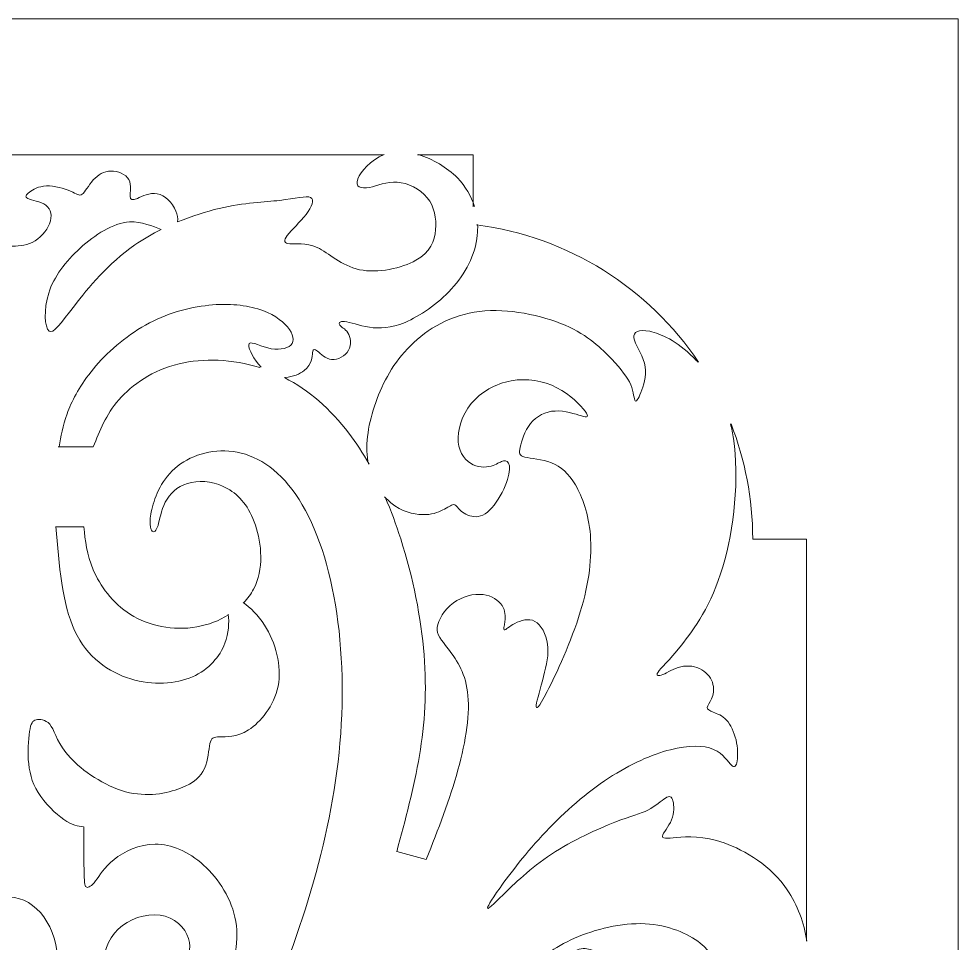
# Model space of a CAD drawing. Header units: centimetres. Extents: x -9.9 to 31.1, y -6.7 to 14.3.
# Drawn here: x 23.49 to 26.754, y 2.133 to 5.345 of the extents above; entities that cross this region are included whole.
import ezdxf

# ---------------------------------------------------------------- set-up
doc = ezdxf.new("R2010")
doc.units = ezdxf.units.CM
doc.header["$MEASUREMENT"] = 0
doc.layers.add('Layer 1', color=7, linetype='Continuous')

msp = doc.modelspace()

# ---------------------------------------------------------------- linework, layer by layer
at = {"layer": 'Layer 1', "lineweight": 9}
msp.add_lwpolyline([(20.163, -5.294), (26.754, -5.294), (26.754, 5.345), (20.163, 5.345), (20.163, -5.294)], close=True, dxfattribs=at)
for points in [[(23.458, 4.872), (23.458, 4.872), (24.756, 4.872), (24.756, 4.872)], [(24.875, 4.872), (24.875, 4.872), (25.069, 4.872), (25.069, 4.872)], [(25.069, 4.872), (25.069, 4.872), (25.069, 4.692), (25.069, 4.692)], [(25.08, 4.629), (25.401, 4.588), (25.679, 4.408), (25.852, 4.152)], [(25.965, 3.937), (26.013, 3.813), (26.04, 3.678), (26.04, 3.537)], [(23.749, 3.858), (23.749, 3.858), (23.627, 3.858), (23.627, 3.858)], [(23.716, 3.579), (23.716, 3.579), (23.619, 3.579), (23.619, 3.579)], [(26.04, 3.537), (26.04, 3.537), (26.227, 3.537), (26.227, 3.537)], [(26.227, 2.14), (26.227, 2.14), (26.227, 3.537), (26.227, 3.537)], [(24.804, 2.451), (24.804, 2.451), (24.906, 2.423), (24.906, 2.423)]]:
    msp.add_open_spline(points, degree=3, dxfattribs=at)
for points, knots in [([(24.042, 4.639), (24.092, 4.66), (24.142, 4.675), (24.186, 4.686), (24.186, 4.686), (24.276, 4.707), (24.344, 4.708), (24.397, 4.714), (24.397, 4.714), (24.45, 4.72), (24.489, 4.731), (24.504, 4.724), (24.504, 4.724), (24.518, 4.717), (24.509, 4.692), (24.488, 4.665), (24.488, 4.665), (24.468, 4.639), (24.437, 4.611), (24.423, 4.592), (24.423, 4.592), (24.409, 4.574), (24.412, 4.564), (24.432, 4.563), (24.432, 4.563), (24.451, 4.562), (24.487, 4.569), (24.527, 4.55), (24.527, 4.55), (24.567, 4.531), (24.61, 4.487), (24.674, 4.473), (24.674, 4.473), (24.737, 4.46), (24.821, 4.478), (24.87, 4.506), (24.87, 4.506), (24.919, 4.534), (24.935, 4.572), (24.938, 4.612), (24.938, 4.612), (24.942, 4.651), (24.934, 4.692), (24.909, 4.723), (24.909, 4.723), (24.884, 4.754), (24.842, 4.775), (24.805, 4.777), (24.805, 4.777), (24.768, 4.78), (24.736, 4.764), (24.708, 4.759), (24.708, 4.759), (24.68, 4.754), (24.656, 4.759), (24.668, 4.789), (24.668, 4.789), (24.678, 4.813), (24.711, 4.854), (24.76, 4.873)], [0, 0, 0, 0, 0.0625, 0.0625, 0.0625, 0.0625, 0.125, 0.125, 0.125, 0.125, 0.1875, 0.1875, 0.1875, 0.1875, 0.25, 0.25, 0.25, 0.25, 0.3125, 0.3125, 0.3125, 0.3125, 0.375, 0.375, 0.375, 0.375, 0.4375, 0.4375, 0.4375, 0.4375, 0.5, 0.5, 0.5, 0.5, 0.5625, 0.5625, 0.5625, 0.5625, 0.625, 0.625, 0.625, 0.625, 0.6875, 0.6875, 0.6875, 0.6875, 0.75, 0.75, 0.75, 0.75, 0.8125, 0.8125, 0.8125, 0.8125, 0.875, 0.875, 0.875, 0.875, 1, 1, 1, 1]), ([(24.879, 4.873), (24.928, 4.858), (24.978, 4.828), (25.014, 4.792), (25.014, 4.792), (25.043, 4.762), (25.062, 4.728), (25.073, 4.693)], [0, 0, 0, 0, 0.3333333, 0.3333333, 0.3333333, 0.3333333, 1, 1, 1, 1]), ([(23.458, 4.555), (23.485, 4.555), (23.511, 4.555), (23.537, 4.568), (23.537, 4.568), (23.563, 4.581), (23.587, 4.608), (23.597, 4.633), (23.597, 4.633), (23.607, 4.659), (23.602, 4.683), (23.584, 4.697), (23.584, 4.697), (23.566, 4.711), (23.534, 4.714), (23.522, 4.72), (23.522, 4.72), (23.509, 4.726), (23.515, 4.733), (23.527, 4.743), (23.527, 4.743), (23.539, 4.752), (23.558, 4.763), (23.586, 4.764), (23.586, 4.764), (23.613, 4.765), (23.648, 4.756), (23.67, 4.746), (23.67, 4.746), (23.692, 4.737), (23.7, 4.728), (23.71, 4.735), (23.71, 4.735), (23.72, 4.742), (23.732, 4.766), (23.749, 4.785), (23.749, 4.785), (23.765, 4.803), (23.786, 4.815), (23.81, 4.816), (23.81, 4.816), (23.834, 4.816), (23.862, 4.805), (23.872, 4.786), (23.872, 4.786), (23.883, 4.767), (23.876, 4.741), (23.877, 4.728), (23.877, 4.728), (23.877, 4.715), (23.885, 4.714), (23.902, 4.721), (23.902, 4.721), (23.919, 4.728), (23.945, 4.742), (23.971, 4.737), (23.971, 4.737), (23.997, 4.732), (24.024, 4.707), (24.036, 4.676), (24.036, 4.676), (24.04, 4.664), (24.043, 4.651), (24.042, 4.639)], [0, 0, 0, 0, 0.0588235, 0.0588235, 0.0588235, 0.0588235, 0.1176471, 0.1176471, 0.1176471, 0.1176471, 0.1764706, 0.1764706, 0.1764706, 0.1764706, 0.2352941, 0.2352941, 0.2352941, 0.2352941, 0.2941176, 0.2941176, 0.2941176, 0.2941176, 0.3529412, 0.3529412, 0.3529412, 0.3529412, 0.4117647, 0.4117647, 0.4117647, 0.4117647, 0.4705882, 0.4705882, 0.4705882, 0.4705882, 0.5294118, 0.5294118, 0.5294118, 0.5294118, 0.5882353, 0.5882353, 0.5882353, 0.5882353, 0.6470588, 0.6470588, 0.6470588, 0.6470588, 0.7058824, 0.7058824, 0.7058824, 0.7058824, 0.7647059, 0.7647059, 0.7647059, 0.7647059, 0.8235294, 0.8235294, 0.8235294, 0.8235294, 0.8823529, 0.8823529, 0.8823529, 0.8823529, 1, 1, 1, 1]), ([(23.985, 4.613), (23.956, 4.623), (23.916, 4.641), (23.875, 4.639), (23.875, 4.639), (23.817, 4.636), (23.754, 4.594), (23.703, 4.548), (23.703, 4.548), (23.652, 4.501), (23.612, 4.449), (23.594, 4.392), (23.594, 4.392), (23.576, 4.335), (23.58, 4.272), (23.595, 4.26), (23.595, 4.26), (23.61, 4.248), (23.635, 4.286), (23.683, 4.348), (23.683, 4.348), (23.731, 4.41), (23.802, 4.495), (23.893, 4.559), (23.893, 4.559), (23.922, 4.579), (23.953, 4.597), (23.985, 4.613)], [0, 0, 0, 0, 0.125, 0.125, 0.125, 0.125, 0.25, 0.25, 0.25, 0.25, 0.375, 0.375, 0.375, 0.375, 0.5, 0.5, 0.5, 0.5, 0.625, 0.625, 0.625, 0.625, 0.75, 0.75, 0.75, 0.75, 1, 1, 1, 1]), ([(25.084, 4.63), (25.085, 4.618), (25.084, 4.605), (25.083, 4.593), (25.083, 4.593), (25.076, 4.524), (25.042, 4.459), (24.993, 4.406), (24.993, 4.406), (24.945, 4.353), (24.883, 4.312), (24.832, 4.29), (24.832, 4.29), (24.782, 4.269), (24.744, 4.268), (24.708, 4.273), (24.708, 4.273), (24.673, 4.279), (24.64, 4.291), (24.622, 4.293), (24.622, 4.293), (24.604, 4.295), (24.6, 4.286), (24.605, 4.28), (24.605, 4.28), (24.61, 4.273), (24.624, 4.269), (24.633, 4.254), (24.633, 4.254), (24.642, 4.239), (24.647, 4.213), (24.636, 4.193), (24.636, 4.193), (24.625, 4.173), (24.599, 4.159), (24.577, 4.161), (24.577, 4.161), (24.555, 4.163), (24.539, 4.181), (24.528, 4.19), (24.528, 4.19), (24.518, 4.199), (24.513, 4.199), (24.511, 4.185), (24.511, 4.185), (24.509, 4.171), (24.508, 4.144), (24.482, 4.123), (24.482, 4.123), (24.467, 4.111), (24.442, 4.1), (24.417, 4.099)], [0, 0, 0, 0, 0.0714286, 0.0714286, 0.0714286, 0.0714286, 0.1428571, 0.1428571, 0.1428571, 0.1428571, 0.2142857, 0.2142857, 0.2142857, 0.2142857, 0.2857143, 0.2857143, 0.2857143, 0.2857143, 0.3571429, 0.3571429, 0.3571429, 0.3571429, 0.4285714, 0.4285714, 0.4285714, 0.4285714, 0.5, 0.5, 0.5, 0.5, 0.5714286, 0.5714286, 0.5714286, 0.5714286, 0.6428571, 0.6428571, 0.6428571, 0.6428571, 0.7142857, 0.7142857, 0.7142857, 0.7142857, 0.7857143, 0.7857143, 0.7857143, 0.7857143, 0.8571429, 0.8571429, 0.8571429, 0.8571429, 1, 1, 1, 1]), ([(24.332, 4.134), (24.306, 4.161), (24.289, 4.197), (24.289, 4.211), (24.289, 4.211), (24.289, 4.23), (24.322, 4.209), (24.355, 4.201), (24.355, 4.201), (24.388, 4.193), (24.421, 4.197), (24.435, 4.211), (24.435, 4.211), (24.449, 4.225), (24.444, 4.25), (24.424, 4.274), (24.424, 4.274), (24.404, 4.298), (24.369, 4.322), (24.32, 4.337), (24.32, 4.337), (24.271, 4.352), (24.208, 4.357), (24.137, 4.348), (24.137, 4.348), (24.066, 4.339), (23.987, 4.315), (23.917, 4.273), (23.917, 4.273), (23.847, 4.231), (23.784, 4.173), (23.741, 4.118), (23.741, 4.118), (23.698, 4.064), (23.673, 4.015), (23.658, 3.972), (23.658, 3.972), (23.643, 3.929), (23.636, 3.894), (23.63, 3.858)], [0, 0, 0, 0, 0.0909091, 0.0909091, 0.0909091, 0.0909091, 0.1818182, 0.1818182, 0.1818182, 0.1818182, 0.2727273, 0.2727273, 0.2727273, 0.2727273, 0.3636364, 0.3636364, 0.3636364, 0.3636364, 0.4545455, 0.4545455, 0.4545455, 0.4545455, 0.5454545, 0.5454545, 0.5454545, 0.5454545, 0.6363636, 0.6363636, 0.6363636, 0.6363636, 0.7272727, 0.7272727, 0.7272727, 0.7272727, 0.8181818, 0.8181818, 0.8181818, 0.8181818, 1, 1, 1, 1]), ([(24.705, 3.798), (24.704, 3.801), (24.704, 3.804), (24.703, 3.807), (24.703, 3.807), (24.693, 3.869), (24.705, 3.941), (24.73, 4.012), (24.73, 4.012), (24.755, 4.082), (24.792, 4.151), (24.851, 4.209), (24.851, 4.209), (24.91, 4.268), (24.992, 4.316), (25.091, 4.328), (25.091, 4.328), (25.19, 4.34), (25.307, 4.315), (25.388, 4.28), (25.388, 4.28), (25.47, 4.245), (25.516, 4.198), (25.55, 4.162), (25.55, 4.162), (25.584, 4.126), (25.605, 4.099), (25.616, 4.073), (25.616, 4.073), (25.627, 4.047), (25.627, 4.021), (25.632, 4.017), (25.632, 4.017), (25.637, 4.013), (25.646, 4.03), (25.655, 4.055), (25.655, 4.055), (25.664, 4.081), (25.672, 4.115), (25.664, 4.148), (25.664, 4.148), (25.655, 4.182), (25.63, 4.215), (25.627, 4.236), (25.627, 4.236), (25.624, 4.257), (25.644, 4.267), (25.682, 4.259), (25.682, 4.259), (25.72, 4.251), (25.776, 4.226), (25.834, 4.168), (25.834, 4.168), (25.839, 4.163), (25.844, 4.157), (25.85, 4.152)], [0, 0, 0, 0, 0.0666667, 0.0666667, 0.0666667, 0.0666667, 0.1333333, 0.1333333, 0.1333333, 0.1333333, 0.2, 0.2, 0.2, 0.2, 0.2666667, 0.2666667, 0.2666667, 0.2666667, 0.3333333, 0.3333333, 0.3333333, 0.3333333, 0.4, 0.4, 0.4, 0.4, 0.4666667, 0.4666667, 0.4666667, 0.4666667, 0.5333333, 0.5333333, 0.5333333, 0.5333333, 0.6, 0.6, 0.6, 0.6, 0.6666667, 0.6666667, 0.6666667, 0.6666667, 0.7333333, 0.7333333, 0.7333333, 0.7333333, 0.8, 0.8, 0.8, 0.8, 0.8666667, 0.8666667, 0.8666667, 0.8666667, 1, 1, 1, 1]), ([(23.749, 3.858), (23.771, 3.913), (23.792, 3.969), (23.838, 4.021), (23.838, 4.021), (23.884, 4.074), (23.955, 4.124), (24.047, 4.146), (24.047, 4.146), (24.131, 4.166), (24.232, 4.163), (24.328, 4.133)], [0, 0, 0, 0, 0.25, 0.25, 0.25, 0.25, 0.5, 0.5, 0.5, 0.5, 1, 1, 1, 1]), ([(24.413, 4.098), (24.497, 4.055), (24.573, 3.989), (24.637, 3.905), (24.637, 3.905), (24.662, 3.872), (24.686, 3.835), (24.707, 3.797)], [0, 0, 0, 0, 0.3333333, 0.3333333, 0.3333333, 0.3333333, 1, 1, 1, 1]), ([(24.906, 2.423), (24.947, 2.528), (24.988, 2.633), (25.016, 2.735), (25.016, 2.735), (25.044, 2.837), (25.059, 2.934), (25.049, 3.006), (25.049, 3.006), (25.04, 3.078), (25.006, 3.124), (24.982, 3.156), (24.982, 3.156), (24.957, 3.187), (24.941, 3.204), (24.944, 3.23), (24.944, 3.23), (24.947, 3.256), (24.969, 3.292), (25, 3.315), (25, 3.315), (25.031, 3.338), (25.071, 3.348), (25.103, 3.344), (25.103, 3.344), (25.134, 3.341), (25.157, 3.324), (25.169, 3.306), (25.169, 3.306), (25.181, 3.288), (25.181, 3.268), (25.179, 3.251), (25.179, 3.251), (25.177, 3.234), (25.173, 3.221), (25.177, 3.221), (25.177, 3.221), (25.181, 3.221), (25.194, 3.234), (25.214, 3.244), (25.214, 3.244), (25.234, 3.254), (25.261, 3.263), (25.283, 3.251), (25.283, 3.251), (25.305, 3.239), (25.322, 3.207), (25.327, 3.172), (25.327, 3.172), (25.332, 3.137), (25.324, 3.099), (25.313, 3.059), (25.313, 3.059), (25.303, 3.019), (25.29, 2.978), (25.288, 2.96), (25.288, 2.96), (25.286, 2.942), (25.295, 2.947), (25.326, 3.007), (25.326, 3.007), (25.357, 3.067), (25.41, 3.182), (25.441, 3.284), (25.441, 3.284), (25.472, 3.386), (25.482, 3.476), (25.476, 3.55), (25.476, 3.55), (25.47, 3.625), (25.448, 3.684), (25.424, 3.725), (25.424, 3.725), (25.4, 3.766), (25.374, 3.789), (25.341, 3.802), (25.341, 3.802), (25.308, 3.815), (25.268, 3.817), (25.248, 3.822), (25.248, 3.822), (25.228, 3.827), (25.227, 3.834), (25.232, 3.856), (25.232, 3.856), (25.237, 3.877), (25.247, 3.912), (25.268, 3.938), (25.268, 3.938), (25.289, 3.964), (25.32, 3.981), (25.354, 3.982), (25.354, 3.982), (25.388, 3.984), (25.423, 3.971), (25.445, 3.965), (25.445, 3.965), (25.466, 3.959), (25.473, 3.961), (25.458, 3.981), (25.458, 3.981), (25.443, 4.001), (25.407, 4.039), (25.36, 4.063), (25.36, 4.063), (25.313, 4.087), (25.255, 4.097), (25.201, 4.087), (25.201, 4.087), (25.147, 4.077), (25.095, 4.048), (25.062, 4.008), (25.062, 4.008), (25.029, 3.967), (25.013, 3.914), (25.017, 3.874), (25.017, 3.874), (25.021, 3.834), (25.044, 3.807), (25.069, 3.795), (25.069, 3.795), (25.094, 3.783), (25.12, 3.787), (25.138, 3.793), (25.138, 3.793), (25.156, 3.799), (25.165, 3.807), (25.174, 3.809), (25.174, 3.809), (25.183, 3.811), (25.192, 3.807), (25.195, 3.792), (25.195, 3.792), (25.197, 3.777), (25.192, 3.752), (25.18, 3.722), (25.18, 3.722), (25.167, 3.692), (25.147, 3.657), (25.126, 3.637), (25.126, 3.637), (25.105, 3.617), (25.083, 3.612), (25.064, 3.616), (25.064, 3.616), (25.045, 3.62), (25.028, 3.632), (25.019, 3.642), (25.019, 3.642), (25.009, 3.652), (25.007, 3.658), (25, 3.657), (25, 3.657), (24.993, 3.656), (24.98, 3.646), (24.963, 3.638), (24.963, 3.638), (24.946, 3.629), (24.924, 3.621), (24.892, 3.622), (24.892, 3.622), (24.861, 3.623), (24.82, 3.632), (24.783, 3.663), (24.783, 3.663), (24.776, 3.669), (24.768, 3.676), (24.761, 3.684)], [0, 0, 0, 0, 0.0232558, 0.0232558, 0.0232558, 0.0232558, 0.0465116, 0.0465116, 0.0465116, 0.0465116, 0.0697674, 0.0697674, 0.0697674, 0.0697674, 0.0930233, 0.0930233, 0.0930233, 0.0930233, 0.1162791, 0.1162791, 0.1162791, 0.1162791, 0.1395349, 0.1395349, 0.1395349, 0.1395349, 0.1627907, 0.1627907, 0.1627907, 0.1627907, 0.1860465, 0.1860465, 0.1860465, 0.1860465, 0.2093023, 0.2093023, 0.2093023, 0.2093023, 0.2325581, 0.2325581, 0.2325581, 0.2325581, 0.255814, 0.255814, 0.255814, 0.255814, 0.2790698, 0.2790698, 0.2790698, 0.2790698, 0.3023256, 0.3023256, 0.3023256, 0.3023256, 0.3255814, 0.3255814, 0.3255814, 0.3255814, 0.3488372, 0.3488372, 0.3488372, 0.3488372, 0.372093, 0.372093, 0.372093, 0.372093, 0.3953488, 0.3953488, 0.3953488, 0.3953488, 0.4186047, 0.4186047, 0.4186047, 0.4186047, 0.4418605, 0.4418605, 0.4418605, 0.4418605, 0.4651163, 0.4651163, 0.4651163, 0.4651163, 0.4883721, 0.4883721, 0.4883721, 0.4883721, 0.5116279, 0.5116279, 0.5116279, 0.5116279, 0.5348837, 0.5348837, 0.5348837, 0.5348837, 0.5581395, 0.5581395, 0.5581395, 0.5581395, 0.5813953, 0.5813953, 0.5813953, 0.5813953, 0.6046512, 0.6046512, 0.6046512, 0.6046512, 0.627907, 0.627907, 0.627907, 0.627907, 0.6511628, 0.6511628, 0.6511628, 0.6511628, 0.6744186, 0.6744186, 0.6744186, 0.6744186, 0.6976744, 0.6976744, 0.6976744, 0.6976744, 0.7209302, 0.7209302, 0.7209302, 0.7209302, 0.744186, 0.744186, 0.744186, 0.744186, 0.7674419, 0.7674419, 0.7674419, 0.7674419, 0.7906977, 0.7906977, 0.7906977, 0.7906977, 0.8139535, 0.8139535, 0.8139535, 0.8139535, 0.8372093, 0.8372093, 0.8372093, 0.8372093, 0.8604651, 0.8604651, 0.8604651, 0.8604651, 0.8837209, 0.8837209, 0.8837209, 0.8837209, 0.9069767, 0.9069767, 0.9069767, 0.9069767, 0.9302326, 0.9302326, 0.9302326, 0.9302326, 0.9534884, 0.9534884, 0.9534884, 0.9534884, 1, 1, 1, 1]), ([(25.963, 3.937), (25.967, 3.921), (25.97, 3.904), (25.973, 3.886), (25.973, 3.886), (25.994, 3.751), (25.975, 3.572), (25.936, 3.44), (25.936, 3.44), (25.897, 3.308), (25.836, 3.223), (25.792, 3.168), (25.792, 3.168), (25.748, 3.113), (25.72, 3.088), (25.711, 3.074), (25.711, 3.074), (25.702, 3.061), (25.712, 3.06), (25.728, 3.066), (25.728, 3.066), (25.744, 3.073), (25.765, 3.088), (25.79, 3.093), (25.79, 3.093), (25.815, 3.099), (25.842, 3.095), (25.863, 3.083), (25.863, 3.083), (25.884, 3.071), (25.897, 3.051), (25.902, 3.032), (25.902, 3.032), (25.907, 3.013), (25.903, 2.996), (25.897, 2.982), (25.897, 2.982), (25.891, 2.968), (25.882, 2.959), (25.882, 2.952), (25.882, 2.952), (25.882, 2.945), (25.89, 2.941), (25.903, 2.935), (25.903, 2.935), (25.916, 2.93), (25.934, 2.924), (25.949, 2.908), (25.949, 2.908), (25.964, 2.892), (25.975, 2.866), (25.982, 2.839), (25.982, 2.839), (25.988, 2.812), (25.989, 2.784), (25.986, 2.766), (25.986, 2.766), (25.983, 2.748), (25.977, 2.741), (25.966, 2.751), (25.966, 2.751), (25.955, 2.762), (25.938, 2.791), (25.904, 2.806), (25.904, 2.806), (25.87, 2.821), (25.818, 2.821), (25.754, 2.805), (25.754, 2.805), (25.69, 2.789), (25.615, 2.755), (25.539, 2.706), (25.539, 2.706), (25.463, 2.656), (25.388, 2.591), (25.321, 2.52), (25.321, 2.52), (25.254, 2.449), (25.196, 2.373), (25.162, 2.325), (25.162, 2.325), (25.128, 2.277), (25.117, 2.257), (25.119, 2.254), (25.119, 2.254), (25.121, 2.251), (25.136, 2.265), (25.173, 2.301), (25.173, 2.301), (25.21, 2.337), (25.268, 2.394), (25.341, 2.442), (25.341, 2.442), (25.414, 2.49), (25.502, 2.53), (25.561, 2.553), (25.561, 2.553), (25.62, 2.576), (25.65, 2.582), (25.676, 2.595), (25.676, 2.595), (25.702, 2.608), (25.723, 2.629), (25.737, 2.637), (25.737, 2.637), (25.751, 2.646), (25.759, 2.643), (25.763, 2.627), (25.763, 2.627), (25.767, 2.612), (25.768, 2.585), (25.758, 2.561), (25.758, 2.561), (25.748, 2.537), (25.728, 2.515), (25.726, 2.505), (25.726, 2.505), (25.724, 2.495), (25.74, 2.497), (25.776, 2.5), (25.776, 2.5), (25.812, 2.503), (25.868, 2.506), (25.941, 2.481), (25.941, 2.481), (26.014, 2.455), (26.104, 2.401), (26.16, 2.318), (26.16, 2.318), (26.196, 2.266), (26.218, 2.203), (26.228, 2.14)], [0, 0, 0, 0, 0.0294118, 0.0294118, 0.0294118, 0.0294118, 0.0588235, 0.0588235, 0.0588235, 0.0588235, 0.0882353, 0.0882353, 0.0882353, 0.0882353, 0.1176471, 0.1176471, 0.1176471, 0.1176471, 0.1470588, 0.1470588, 0.1470588, 0.1470588, 0.1764706, 0.1764706, 0.1764706, 0.1764706, 0.2058824, 0.2058824, 0.2058824, 0.2058824, 0.2352941, 0.2352941, 0.2352941, 0.2352941, 0.2647059, 0.2647059, 0.2647059, 0.2647059, 0.2941176, 0.2941176, 0.2941176, 0.2941176, 0.3235294, 0.3235294, 0.3235294, 0.3235294, 0.3529412, 0.3529412, 0.3529412, 0.3529412, 0.3823529, 0.3823529, 0.3823529, 0.3823529, 0.4117647, 0.4117647, 0.4117647, 0.4117647, 0.4411765, 0.4411765, 0.4411765, 0.4411765, 0.4705882, 0.4705882, 0.4705882, 0.4705882, 0.5, 0.5, 0.5, 0.5, 0.5294118, 0.5294118, 0.5294118, 0.5294118, 0.5588235, 0.5588235, 0.5588235, 0.5588235, 0.5882353, 0.5882353, 0.5882353, 0.5882353, 0.6176471, 0.6176471, 0.6176471, 0.6176471, 0.6470588, 0.6470588, 0.6470588, 0.6470588, 0.6764706, 0.6764706, 0.6764706, 0.6764706, 0.7058824, 0.7058824, 0.7058824, 0.7058824, 0.7352941, 0.7352941, 0.7352941, 0.7352941, 0.7647059, 0.7647059, 0.7647059, 0.7647059, 0.7941176, 0.7941176, 0.7941176, 0.7941176, 0.8235294, 0.8235294, 0.8235294, 0.8235294, 0.8529412, 0.8529412, 0.8529412, 0.8529412, 0.8823529, 0.8823529, 0.8823529, 0.8823529, 0.9117647, 0.9117647, 0.9117647, 0.9117647, 0.9411765, 0.9411765, 0.9411765, 0.9411765, 1, 1, 1, 1]), ([(24.271, 3.315), (24.285, 3.33), (24.297, 3.346), (24.306, 3.363), (24.306, 3.363), (24.342, 3.432), (24.334, 3.521), (24.312, 3.585), (24.312, 3.585), (24.291, 3.649), (24.256, 3.689), (24.216, 3.712), (24.216, 3.712), (24.175, 3.735), (24.129, 3.742), (24.09, 3.734), (24.09, 3.734), (24.052, 3.726), (24.022, 3.704), (24.005, 3.676), (24.005, 3.676), (23.987, 3.648), (23.982, 3.614), (23.976, 3.592), (23.976, 3.592), (23.97, 3.57), (23.963, 3.559), (23.956, 3.563), (23.956, 3.563), (23.949, 3.566), (23.942, 3.584), (23.949, 3.624), (23.949, 3.624), (23.956, 3.664), (23.976, 3.728), (24.023, 3.774), (24.023, 3.774), (24.07, 3.82), (24.144, 3.849), (24.22, 3.843), (24.22, 3.843), (24.296, 3.837), (24.375, 3.795), (24.44, 3.709), (24.44, 3.709), (24.505, 3.623), (24.556, 3.493), (24.585, 3.338), (24.585, 3.338), (24.614, 3.183), (24.621, 3.003), (24.606, 2.828), (24.606, 2.828), (24.591, 2.653), (24.554, 2.482), (24.505, 2.315), (24.505, 2.315), (24.456, 2.148), (24.394, 1.984), (24.32, 1.808), (24.32, 1.808), (24.246, 1.632), (24.159, 1.443), (24.072, 1.266), (24.072, 1.266), (24.017, 1.153), (23.961, 1.044), (23.91, 0.939)], [0, 0, 0, 0, 0.0555556, 0.0555556, 0.0555556, 0.0555556, 0.1111111, 0.1111111, 0.1111111, 0.1111111, 0.1666667, 0.1666667, 0.1666667, 0.1666667, 0.2222222, 0.2222222, 0.2222222, 0.2222222, 0.2777778, 0.2777778, 0.2777778, 0.2777778, 0.3333333, 0.3333333, 0.3333333, 0.3333333, 0.3888889, 0.3888889, 0.3888889, 0.3888889, 0.4444444, 0.4444444, 0.4444444, 0.4444444, 0.5, 0.5, 0.5, 0.5, 0.5555556, 0.5555556, 0.5555556, 0.5555556, 0.6111111, 0.6111111, 0.6111111, 0.6111111, 0.6666667, 0.6666667, 0.6666667, 0.6666667, 0.7222222, 0.7222222, 0.7222222, 0.7222222, 0.7777778, 0.7777778, 0.7777778, 0.7777778, 0.8333333, 0.8333333, 0.8333333, 0.8333333, 0.8888889, 0.8888889, 0.8888889, 0.8888889, 1, 1, 1, 1]), ([(24.763, 3.683), (24.783, 3.636), (24.801, 3.588), (24.817, 3.538), (24.817, 3.538), (24.86, 3.403), (24.888, 3.262), (24.898, 3.135), (24.898, 3.135), (24.908, 3.008), (24.901, 2.896), (24.882, 2.785), (24.882, 2.785), (24.863, 2.673), (24.833, 2.562), (24.803, 2.45)], [0, 0, 0, 0, 0.2, 0.2, 0.2, 0.2, 0.4, 0.4, 0.4, 0.4, 0.6, 0.6, 0.6, 0.6, 1, 1, 1, 1]), ([(24.218, 3.276), (24.221, 3.246), (24.22, 3.211), (24.206, 3.175), (24.206, 3.175), (24.189, 3.129), (24.151, 3.084), (24.093, 3.058), (24.093, 3.058), (24.035, 3.033), (23.956, 3.028), (23.879, 3.051), (23.879, 3.051), (23.802, 3.074), (23.727, 3.126), (23.684, 3.219), (23.684, 3.219), (23.641, 3.312), (23.63, 3.446), (23.619, 3.581)], [0, 0, 0, 0, 0.1666667, 0.1666667, 0.1666667, 0.1666667, 0.3333333, 0.3333333, 0.3333333, 0.3333333, 0.5, 0.5, 0.5, 0.5, 0.6666667, 0.6666667, 0.6666667, 0.6666667, 1, 1, 1, 1]), ([(23.716, 3.579), (23.721, 3.532), (23.726, 3.484), (23.749, 3.43), (23.749, 3.43), (23.772, 3.376), (23.814, 3.315), (23.878, 3.275), (23.878, 3.275), (23.941, 3.235), (24.026, 3.217), (24.109, 3.232), (24.109, 3.232), (24.148, 3.239), (24.186, 3.253), (24.219, 3.274)], [0, 0, 0, 0, 0.2, 0.2, 0.2, 0.2, 0.4, 0.4, 0.4, 0.4, 0.6, 0.6, 0.6, 0.6, 1, 1, 1, 1]), ([(23.715, 2.537), (23.695, 2.539), (23.676, 2.542), (23.647, 2.562), (23.647, 2.562), (23.618, 2.582), (23.58, 2.619), (23.557, 2.656), (23.557, 2.656), (23.534, 2.693), (23.526, 2.731), (23.523, 2.771), (23.523, 2.771), (23.521, 2.811), (23.524, 2.854), (23.529, 2.878), (23.529, 2.878), (23.534, 2.902), (23.542, 2.909), (23.555, 2.91), (23.555, 2.91), (23.569, 2.911), (23.589, 2.908), (23.603, 2.886), (23.603, 2.886), (23.617, 2.864), (23.625, 2.824), (23.668, 2.778), (23.668, 2.778), (23.71, 2.732), (23.787, 2.679), (23.861, 2.659), (23.861, 2.659), (23.935, 2.639), (24.005, 2.653), (24.052, 2.671), (24.052, 2.671), (24.099, 2.689), (24.122, 2.711), (24.135, 2.74), (24.135, 2.74), (24.148, 2.769), (24.15, 2.806), (24.154, 2.826), (24.154, 2.826), (24.159, 2.846), (24.166, 2.85), (24.188, 2.85), (24.188, 2.85), (24.21, 2.85), (24.246, 2.847), (24.288, 2.874), (24.288, 2.874), (24.33, 2.9), (24.377, 2.957), (24.391, 3.026), (24.391, 3.026), (24.404, 3.095), (24.383, 3.178), (24.344, 3.238), (24.344, 3.238), (24.322, 3.272), (24.294, 3.299), (24.27, 3.317)], [0, 0, 0, 0, 0.0588235, 0.0588235, 0.0588235, 0.0588235, 0.1176471, 0.1176471, 0.1176471, 0.1176471, 0.1764706, 0.1764706, 0.1764706, 0.1764706, 0.2352941, 0.2352941, 0.2352941, 0.2352941, 0.2941176, 0.2941176, 0.2941176, 0.2941176, 0.3529412, 0.3529412, 0.3529412, 0.3529412, 0.4117647, 0.4117647, 0.4117647, 0.4117647, 0.4705882, 0.4705882, 0.4705882, 0.4705882, 0.5294118, 0.5294118, 0.5294118, 0.5294118, 0.5882353, 0.5882353, 0.5882353, 0.5882353, 0.6470588, 0.6470588, 0.6470588, 0.6470588, 0.7058824, 0.7058824, 0.7058824, 0.7058824, 0.7647059, 0.7647059, 0.7647059, 0.7647059, 0.8235294, 0.8235294, 0.8235294, 0.8235294, 0.8823529, 0.8823529, 0.8823529, 0.8823529, 1, 1, 1, 1]), ([(23.612, 1.52), (23.643, 1.521), (23.674, 1.521), (23.706, 1.539), (23.706, 1.539), (23.738, 1.557), (23.771, 1.591), (23.796, 1.63), (23.796, 1.63), (23.82, 1.669), (23.836, 1.712), (23.836, 1.762), (23.836, 1.762), (23.837, 1.812), (23.822, 1.869), (23.808, 1.924), (23.808, 1.924), (23.793, 1.979), (23.778, 2.031), (23.785, 2.081), (23.785, 2.081), (23.792, 2.131), (23.821, 2.178), (23.866, 2.205), (23.866, 2.205), (23.911, 2.232), (23.973, 2.239), (24.016, 2.22), (24.016, 2.22), (24.059, 2.201), (24.085, 2.156), (24.084, 2.122), (24.084, 2.122), (24.084, 2.088), (24.058, 2.064), (24.033, 2.054), (24.033, 2.054), (24.008, 2.044), (23.985, 2.047), (23.966, 2.056), (23.966, 2.056), (23.948, 2.066), (23.934, 2.082), (23.924, 2.084), (23.924, 2.084), (23.914, 2.086), (23.907, 2.075), (23.907, 2.052), (23.907, 2.052), (23.907, 2.028), (23.915, 1.992), (23.937, 1.963), (23.937, 1.963), (23.959, 1.934), (23.997, 1.913), (24.046, 1.914), (24.046, 1.914), (24.095, 1.914), (24.156, 1.936), (24.197, 1.99), (24.197, 1.99), (24.237, 2.044), (24.257, 2.13), (24.244, 2.208), (24.244, 2.208), (24.231, 2.286), (24.185, 2.356), (24.132, 2.404), (24.132, 2.404), (24.079, 2.452), (24.02, 2.477), (23.964, 2.477), (23.964, 2.477), (23.908, 2.477), (23.855, 2.451), (23.821, 2.423), (23.821, 2.423), (23.787, 2.396), (23.77, 2.367), (23.757, 2.349), (23.757, 2.349), (23.743, 2.331), (23.732, 2.325), (23.726, 2.327), (23.726, 2.327), (23.72, 2.329), (23.718, 2.338), (23.717, 2.374), (23.717, 2.374), (23.716, 2.41), (23.716, 2.474), (23.716, 2.537)], [0, 0, 0, 0, 0.0416667, 0.0416667, 0.0416667, 0.0416667, 0.0833333, 0.0833333, 0.0833333, 0.0833333, 0.125, 0.125, 0.125, 0.125, 0.1666667, 0.1666667, 0.1666667, 0.1666667, 0.2083333, 0.2083333, 0.2083333, 0.2083333, 0.25, 0.25, 0.25, 0.25, 0.2916667, 0.2916667, 0.2916667, 0.2916667, 0.3333333, 0.3333333, 0.3333333, 0.3333333, 0.375, 0.375, 0.375, 0.375, 0.4166667, 0.4166667, 0.4166667, 0.4166667, 0.4583333, 0.4583333, 0.4583333, 0.4583333, 0.5, 0.5, 0.5, 0.5, 0.5416667, 0.5416667, 0.5416667, 0.5416667, 0.5833333, 0.5833333, 0.5833333, 0.5833333, 0.625, 0.625, 0.625, 0.625, 0.6666667, 0.6666667, 0.6666667, 0.6666667, 0.7083333, 0.7083333, 0.7083333, 0.7083333, 0.75, 0.75, 0.75, 0.75, 0.7916667, 0.7916667, 0.7916667, 0.7916667, 0.8333333, 0.8333333, 0.8333333, 0.8333333, 0.875, 0.875, 0.875, 0.875, 0.9166667, 0.9166667, 0.9166667, 0.9166667, 1, 1, 1, 1]), ([(23.458, 2.292), (23.551, 2.292), (23.626, 2.188), (23.626, 2.059), (23.626, 2.059), (23.626, 1.93), (23.551, 1.826), (23.458, 1.826)], [0, 0, 0, 0, 0.3333333, 0.3333333, 0.3333333, 0.3333333, 1, 1, 1, 1]), ([(26.228, 1.972), (26.216, 1.901), (26.187, 1.84), (26.146, 1.794), (26.146, 1.794), (26.095, 1.736), (26.024, 1.704), (25.951, 1.7), (25.951, 1.7), (25.878, 1.697), (25.804, 1.722), (25.758, 1.765), (25.758, 1.765), (25.712, 1.807), (25.695, 1.866), (25.699, 1.918), (25.699, 1.918), (25.703, 1.97), (25.729, 2.017), (25.764, 2.035), (25.764, 2.035), (25.799, 2.053), (25.843, 2.043), (25.869, 2.034), (25.869, 2.034), (25.895, 2.025), (25.904, 2.017), (25.911, 2.017), (25.911, 2.017), (25.918, 2.017), (25.923, 2.024), (25.918, 2.045), (25.918, 2.045), (25.913, 2.066), (25.898, 2.1), (25.857, 2.133), (25.857, 2.133), (25.815, 2.166), (25.747, 2.196), (25.666, 2.2), (25.666, 2.2), (25.585, 2.204), (25.492, 2.181), (25.421, 2.15), (25.421, 2.15), (25.349, 2.118), (25.299, 2.078), (25.269, 2.047), (25.269, 2.047), (25.239, 2.017), (25.229, 1.996), (25.227, 1.986), (25.227, 1.986), (25.225, 1.976), (25.231, 1.975), (25.248, 1.983), (25.248, 1.983), (25.265, 1.991), (25.293, 2.009), (25.323, 2.032), (25.323, 2.032), (25.353, 2.055), (25.387, 2.085), (25.412, 2.1), (25.412, 2.1), (25.437, 2.115), (25.454, 2.116), (25.47, 2.112), (25.47, 2.112), (25.486, 2.108), (25.502, 2.1), (25.512, 2.088), (25.512, 2.088), (25.522, 2.076), (25.525, 2.059), (25.523, 2.043), (25.523, 2.043), (25.521, 2.027), (25.514, 2.011), (25.517, 2.002), (25.517, 2.002), (25.52, 1.993), (25.532, 1.992), (25.547, 1.986), (25.547, 1.986), (25.562, 1.98), (25.579, 1.969), (25.592, 1.952), (25.592, 1.952), (25.605, 1.935), (25.614, 1.913), (25.613, 1.894), (25.613, 1.894), (25.612, 1.875), (25.602, 1.859), (25.595, 1.856), (25.595, 1.856), (25.587, 1.854), (25.581, 1.865), (25.545, 1.871), (25.545, 1.871), (25.509, 1.877), (25.442, 1.879), (25.37, 1.859), (25.37, 1.859), (25.298, 1.838), (25.221, 1.795), (25.123, 1.715), (25.123, 1.715), (25.024, 1.635), (24.904, 1.518), (24.813, 1.416), (24.813, 1.416), (24.722, 1.314), (24.659, 1.228), (24.596, 1.142), (24.596, 1.142), (24.607, 1.133), (24.617, 1.125), (24.628, 1.113), (24.628, 1.113), (24.639, 1.101), (24.651, 1.085), (24.662, 1.07), (24.662, 1.07), (24.779, 1.181), (24.896, 1.292), (24.987, 1.378), (24.987, 1.378), (25.078, 1.464), (25.143, 1.526), (25.22, 1.578), (25.22, 1.578), (25.297, 1.63), (25.386, 1.672), (25.441, 1.703), (25.441, 1.703), (25.495, 1.734), (25.515, 1.754), (25.528, 1.764), (25.528, 1.764), (25.541, 1.774), (25.547, 1.776), (25.553, 1.772), (25.553, 1.772), (25.559, 1.768), (25.564, 1.76), (25.567, 1.746), (25.567, 1.746), (25.569, 1.732), (25.569, 1.713), (25.564, 1.693), (25.564, 1.693), (25.559, 1.673), (25.55, 1.653), (25.552, 1.645), (25.552, 1.645), (25.554, 1.637), (25.567, 1.641), (25.625, 1.641), (25.625, 1.641), (25.683, 1.641), (25.787, 1.637), (25.884, 1.608), (25.884, 1.608), (25.982, 1.579), (26.073, 1.526), (26.134, 1.444), (26.134, 1.444), (26.195, 1.361), (26.225, 1.248), (26.229, 1.156), (26.229, 1.156), (26.233, 1.064), (26.21, 0.992), (26.164, 0.934), (26.164, 0.934), (26.118, 0.876), (26.048, 0.831), (25.972, 0.812), (25.972, 0.812), (25.918, 0.798), (25.86, 0.798), (25.811, 0.808)], [0, 0, 0, 0, 0.0212766, 0.0212766, 0.0212766, 0.0212766, 0.0425532, 0.0425532, 0.0425532, 0.0425532, 0.0638298, 0.0638298, 0.0638298, 0.0638298, 0.0851064, 0.0851064, 0.0851064, 0.0851064, 0.106383, 0.106383, 0.106383, 0.106383, 0.1276596, 0.1276596, 0.1276596, 0.1276596, 0.1489362, 0.1489362, 0.1489362, 0.1489362, 0.1702128, 0.1702128, 0.1702128, 0.1702128, 0.1914894, 0.1914894, 0.1914894, 0.1914894, 0.212766, 0.212766, 0.212766, 0.212766, 0.2340426, 0.2340426, 0.2340426, 0.2340426, 0.2553191, 0.2553191, 0.2553191, 0.2553191, 0.2765957, 0.2765957, 0.2765957, 0.2765957, 0.2978723, 0.2978723, 0.2978723, 0.2978723, 0.3191489, 0.3191489, 0.3191489, 0.3191489, 0.3404255, 0.3404255, 0.3404255, 0.3404255, 0.3617021, 0.3617021, 0.3617021, 0.3617021, 0.3829787, 0.3829787, 0.3829787, 0.3829787, 0.4042553, 0.4042553, 0.4042553, 0.4042553, 0.4255319, 0.4255319, 0.4255319, 0.4255319, 0.4468085, 0.4468085, 0.4468085, 0.4468085, 0.4680851, 0.4680851, 0.4680851, 0.4680851, 0.4893617, 0.4893617, 0.4893617, 0.4893617, 0.5106383, 0.5106383, 0.5106383, 0.5106383, 0.5319149, 0.5319149, 0.5319149, 0.5319149, 0.5531915, 0.5531915, 0.5531915, 0.5531915, 0.5744681, 0.5744681, 0.5744681, 0.5744681, 0.5957447, 0.5957447, 0.5957447, 0.5957447, 0.6170213, 0.6170213, 0.6170213, 0.6170213, 0.6382979, 0.6382979, 0.6382979, 0.6382979, 0.6595745, 0.6595745, 0.6595745, 0.6595745, 0.6808511, 0.6808511, 0.6808511, 0.6808511, 0.7021277, 0.7021277, 0.7021277, 0.7021277, 0.7234043, 0.7234043, 0.7234043, 0.7234043, 0.7446809, 0.7446809, 0.7446809, 0.7446809, 0.7659574, 0.7659574, 0.7659574, 0.7659574, 0.787234, 0.787234, 0.787234, 0.787234, 0.8085106, 0.8085106, 0.8085106, 0.8085106, 0.8297872, 0.8297872, 0.8297872, 0.8297872, 0.8510638, 0.8510638, 0.8510638, 0.8510638, 0.8723404, 0.8723404, 0.8723404, 0.8723404, 0.893617, 0.893617, 0.893617, 0.893617, 0.9148936, 0.9148936, 0.9148936, 0.9148936, 0.9361702, 0.9361702, 0.9361702, 0.9361702, 0.9574468, 0.9574468, 0.9574468, 0.9574468, 1, 1, 1, 1])]:
    msp.add_open_spline(points, degree=3, knots=knots, dxfattribs=at)

doc.saveas('drawing.dxf')
